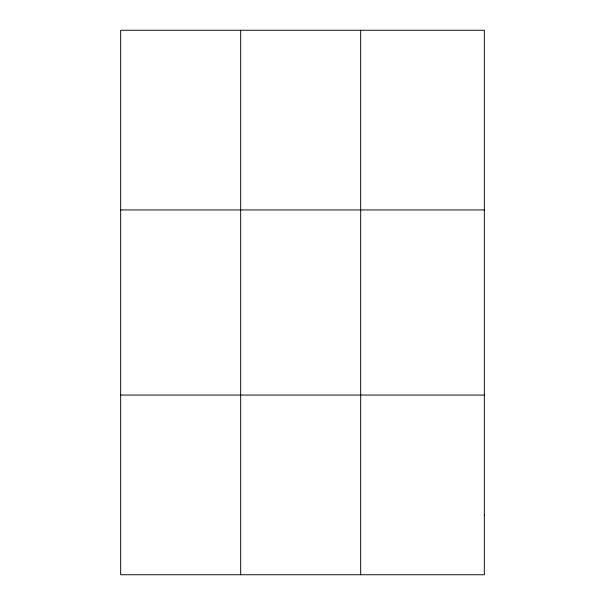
<?xml version="1.0" encoding="UTF-8"?>
<svg xmlns="http://www.w3.org/2000/svg" width="605" height="605" viewBox="0 0 605 605"><rect width="100%" height="100%" fill="white"/><g stroke="black" fill="none" stroke-linecap="round" stroke-linejoin="round"><path stroke-width="0.91" d="M240.677 574.75L240.677 30.25M360.686 574.75L360.686 30.25M120.667 209.935L484.333 209.935M120.667 395.065L484.333 395.065M484.333 514.855L484.333 574.75L120.667 574.75L120.667 30.25L484.333 30.25L484.333 514.855"/></g></svg>
